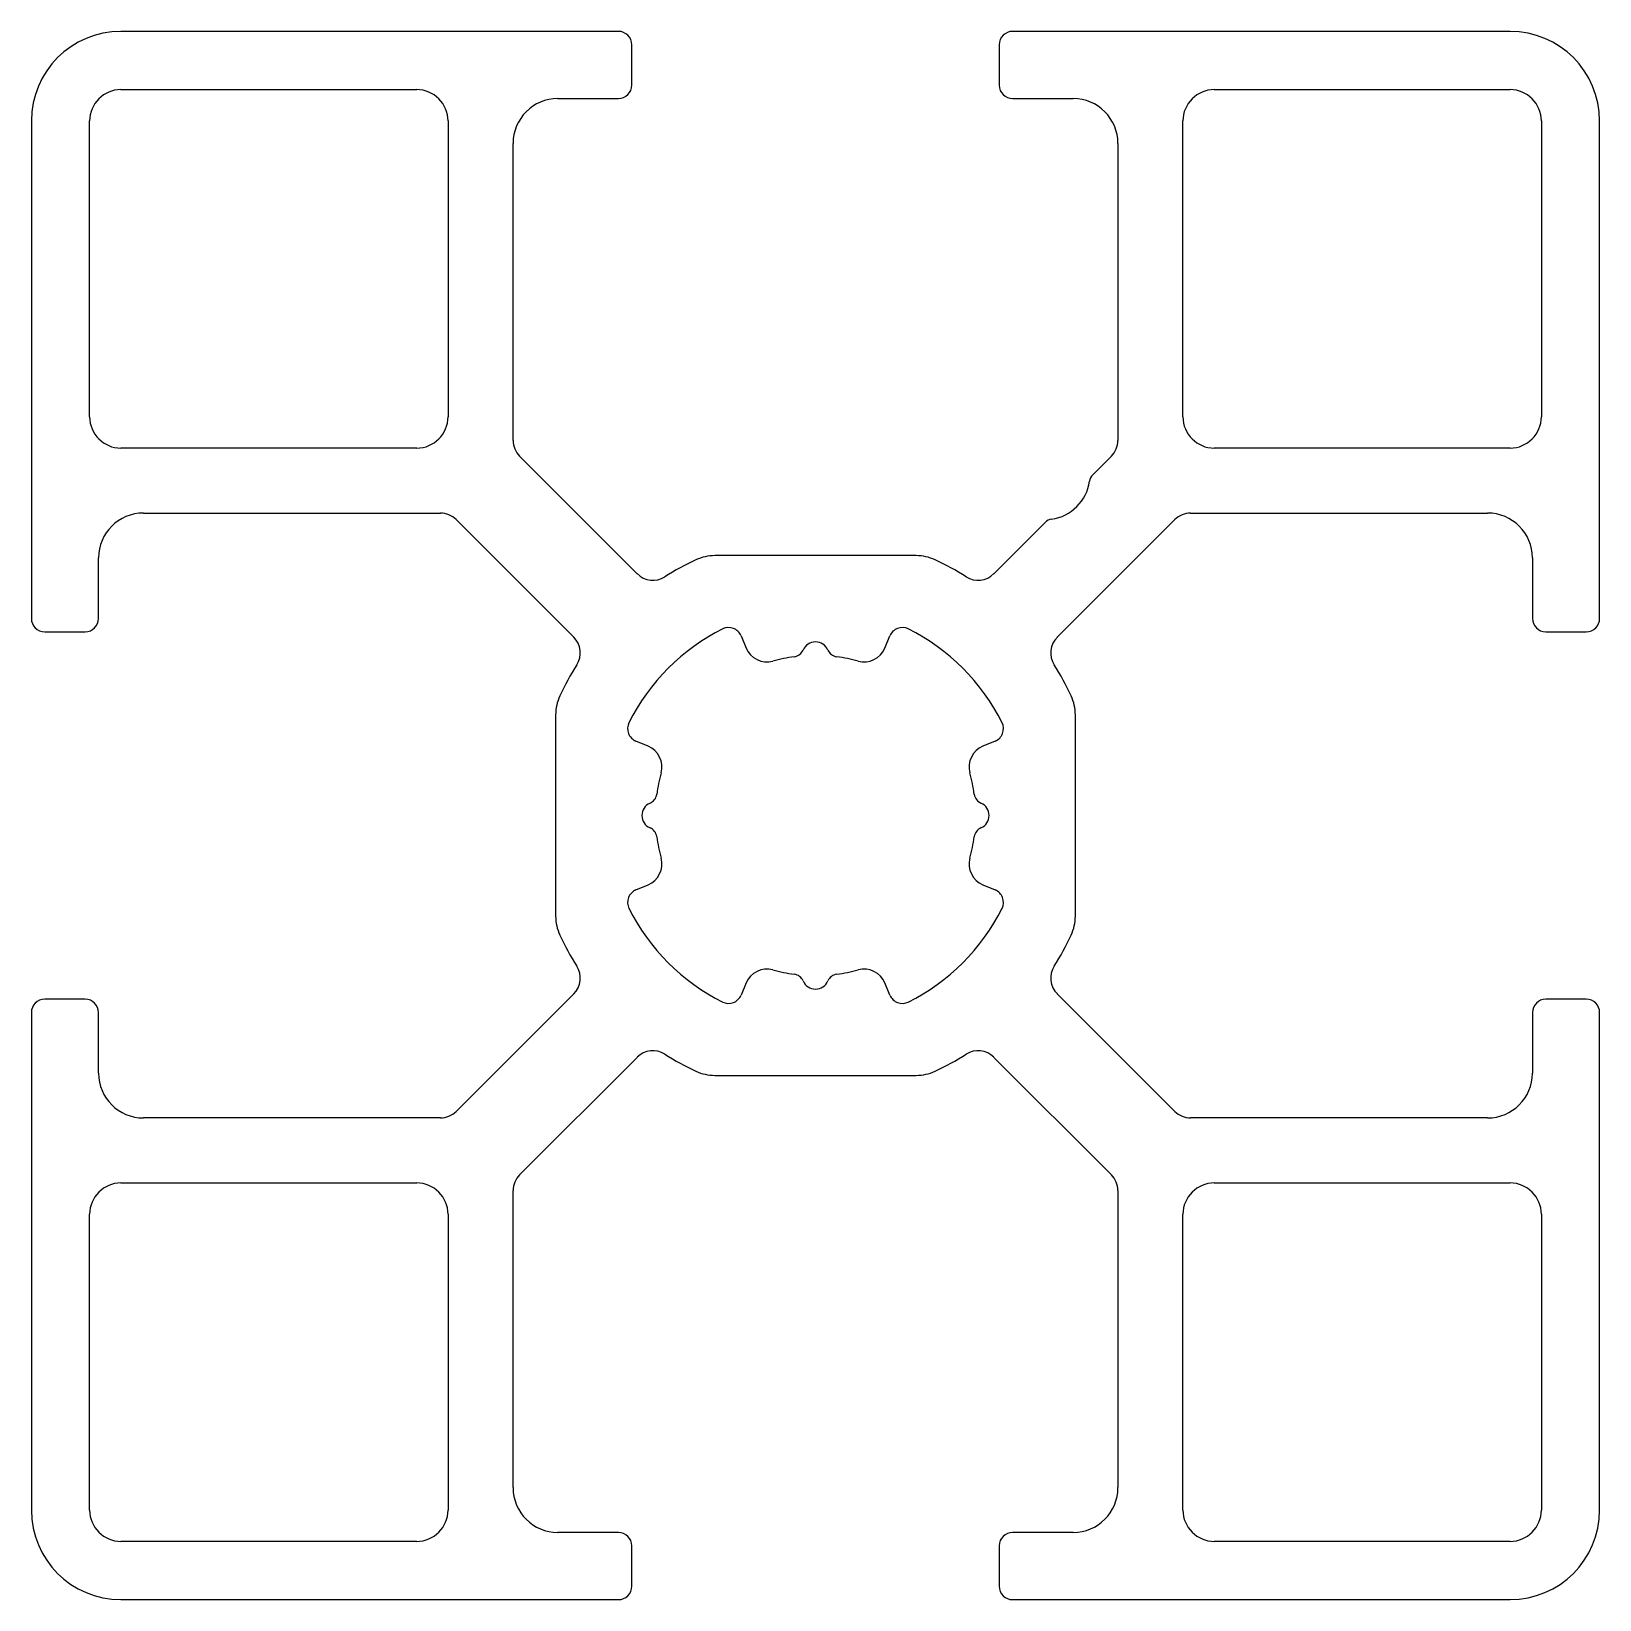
# Model space of a CAD drawing. Extents: x 2 to 37, y 2 to 37.
import ezdxf

# ---------------------------------------------------------------- set-up
doc = ezdxf.new("R2010")
doc.units = 0
doc.layers.get('0').update_dxf_attribs({"linetype": 'CONTINUOUS'})

msp = doc.modelspace()

# ---------------------------------------------------------------- linework, layer by layer
for p, q in [((15.14, 36.953), (4.04, 36.953)), ((35.04, 36.953), (23.94, 36.953)), ((15.44, 35.753), (15.44, 36.653)), ((23.64, 36.653), (23.64, 35.753)), ((4.04, 35.653), (10.64, 35.653)), ((13.79, 35.453), (15.14, 35.453)), ((23.94, 35.453), (25.29, 35.453)), ((28.44, 35.653), (35.04, 35.653)), ((2.04, 34.953), (2.04, 23.853)), ((3.34, 28.353), (3.34, 34.953)), ((11.34, 34.953), (11.34, 28.353)), ((27.74, 28.353), (27.74, 34.953)), ((35.74, 34.953), (35.74, 28.353)), ((37.04, 23.853), (37.04, 34.953)), ((12.79, 27.825), (12.79, 34.453)), ((26.29, 34.453), (26.29, 27.825)), ((10.64, 27.653), (4.04, 27.653)), ((35.04, 27.653), (28.44, 27.653)), ((15.557, 24.85), (12.937, 27.471)), ((26.144, 27.471), (25.727, 27.055)), ((4.54, 26.203), (11.169, 26.203)), ((11.522, 26.057), (14.143, 23.436)), ((24.667, 25.994), (23.523, 24.85)), ((24.937, 23.436), (27.558, 26.057)), ((27.911, 26.203), (34.54, 26.203)), ((3.54, 23.853), (3.54, 25.203)), ((21.787, 25.253), (17.293, 25.253)), ((35.54, 25.203), (35.54, 23.853)), ((2.34, 23.553), (3.24, 23.553)), ((17.879, 23.462), (17.992, 23.19)), ((21.088, 23.19), (21.201, 23.462)), ((35.84, 23.553), (36.74, 23.553)), ((13.74, 21.7), (13.74, 17.206)), ((25.34, 17.206), (25.34, 21.7)), ((15.804, 21.001), (15.531, 21.114)), ((23.549, 21.114), (23.276, 21.001)), ((15.531, 17.792), (15.804, 17.906)), ((23.276, 17.906), (23.549, 17.792)), ((14.143, 15.47), (11.522, 12.85)), ((17.992, 15.717), (17.879, 15.444)), ((21.201, 15.444), (21.088, 15.717)), ((27.558, 12.85), (24.937, 15.47)), ((2.04, 15.053), (2.04, 3.953)), ((3.24, 15.353), (2.34, 15.353)), ((3.54, 13.703), (3.54, 15.053)), ((35.54, 15.053), (35.54, 13.703)), ((36.74, 15.353), (35.84, 15.353)), ((37.04, 3.953), (37.04, 15.053)), ((12.937, 11.435), (15.557, 14.056)), ((23.523, 14.056), (26.144, 11.435)), ((17.293, 13.653), (21.787, 13.653)), ((11.169, 12.703), (4.54, 12.703)), ((34.54, 12.703), (27.911, 12.703)), ((4.04, 11.253), (10.64, 11.253)), ((28.44, 11.253), (35.04, 11.253)), ((12.79, 4.453), (12.79, 11.082)), ((26.29, 11.082), (26.29, 4.453)), ((3.34, 3.953), (3.34, 10.553)), ((11.34, 10.553), (11.34, 3.953)), ((27.74, 3.953), (27.74, 10.553)), ((35.74, 10.553), (35.74, 3.953)), ((10.64, 3.253), (4.04, 3.253)), ((15.14, 3.453), (13.79, 3.453)), ((15.44, 2.253), (15.44, 3.153)), ((23.64, 3.153), (23.64, 2.253)), ((25.29, 3.453), (23.94, 3.453)), ((35.04, 3.253), (28.44, 3.253)), ((4.04, 1.953), (15.14, 1.953)), ((23.94, 1.953), (35.04, 1.953))]:
    msp.add_line(p, q)
for centre, radius, start, end in [((4.04, 34.953), 2, 90, 180), ((15.14, 36.653), 0.3, 0, 90), ((23.94, 36.653), 0.3, 90, 180), ((35.04, 34.953), 2, 0, 90), ((15.14, 35.753), 0.3, 270, 360), ((23.94, 35.753), 0.3, 180, 270), ((4.04, 34.953), 0.7, 90, 180), ((10.64, 34.953), 0.7, 0, 90), ((13.79, 34.453), 1, 90, 180), ((25.29, 34.453), 1, 0, 90), ((28.44, 34.953), 0.7, 90, 180), ((35.04, 34.953), 0.7, 0, 90), ((4.04, 28.353), 0.7, 180, 270), ((10.64, 28.353), 0.7, 270, 360), ((28.44, 28.353), 0.7, 180, 270), ((35.04, 28.353), 0.7, 270, 360), ((13.29, 27.825), 0.5, 180, 225), ((25.79, 27.825), 0.5, 315, 0), ((25.904, 26.878), 0.25, 135, 171.8699), ((24.667, 27.055), 1, 278.1301, 351.8699), ((4.54, 25.203), 1, 90, 180), ((11.169, 25.703), 0.5, 45, 90), ((24.843, 25.817), 0.25, 98.1301, 135), ((27.911, 25.703), 0.5, 90, 135), ((34.54, 25.203), 1, 0, 90), ((17.293, 24.253), 1, 90, 115.0876), ((21.787, 24.253), 1, 64.9124, 90), ((15.911, 25.204), 0.5, 225, 302.2564), ((19.54, 19.453), 6.3, 115.0876, 122.2564), ((19.54, 19.453), 6.3, 57.7436, 64.9124), ((23.169, 25.204), 0.5, 237.7436, 315), ((2.34, 23.853), 0.3, 180, 270), ((3.24, 23.853), 0.3, 270, 0), ((35.84, 23.853), 0.3, 180, 270), ((36.74, 23.853), 0.3, 270, 0), ((19.54, 19.453), 4.65, 116.4546, 153.5454), ((17.602, 23.348), 0.3, 22.5, 116.4546), ((21.478, 23.348), 0.3, 63.5454, 157.5), ((19.54, 19.453), 4.65, 26.4546, 63.5454), ((13.79, 23.082), 0.5, 327.7436, 45), ((18.454, 23.381), 0.5, 202.5, 285.4521), ((19.034, 23.245), 0.25, 277.5961, 336.8266), ((19.54, 23.028), 0.3, 23.1734, 156.8266), ((20.046, 23.245), 0.25, 203.1734, 262.4039), ((20.626, 23.381), 0.5, 254.5479, 337.5), ((25.291, 23.082), 0.5, 135, 212.2564), ((19.54, 19.453), 6.3, 147.7436, 154.9124), ((19.54, 19.453), 3.575, 97.5961, 105.4521), ((19.54, 19.453), 3.575, 74.5479, 82.4039), ((19.54, 19.453), 6.3, 25.0876, 32.2564), ((14.74, 21.7), 1, 154.9124, 180), ((24.34, 21.7), 1, 0, 25.0876), ((15.646, 21.391), 0.3, 153.5454, 247.5), ((23.435, 21.391), 0.3, 292.5, 26.4546), ((15.612, 20.539), 0.5, 344.5479, 67.5), ((23.468, 20.539), 0.5, 112.5, 195.4521), ((19.54, 19.453), 3.575, 164.5479, 172.4039), ((19.54, 19.453), 3.575, 7.5961, 15.4521), ((15.965, 19.453), 0.3, 113.1734, 246.8266), ((15.749, 19.959), 0.25, 293.1734, 352.4039), ((23.332, 19.959), 0.25, 187.5961, 246.8266), ((23.115, 19.453), 0.3, 293.1734, 66.8266), ((15.749, 18.948), 0.25, 7.5961, 66.8266), ((19.54, 19.453), 3.575, 187.5961, 195.4521), ((19.54, 19.453), 3.575, 344.5479, 352.4039), ((23.332, 18.948), 0.25, 113.1734, 172.4039), ((15.612, 18.367), 0.5, 292.5, 15.4521), ((23.468, 18.367), 0.5, 164.5479, 247.5), ((15.646, 17.515), 0.3, 112.5, 206.4546), ((23.435, 17.515), 0.3, 333.5454, 67.5), ((14.74, 17.206), 1, 180, 205.0876), ((19.54, 19.453), 4.65, 206.4546, 243.5454), ((19.54, 19.453), 4.65, 296.4546, 333.5454), ((24.34, 17.206), 1, 334.9124, 360), ((19.54, 19.453), 6.3, 205.0876, 212.2564), ((19.54, 19.453), 6.3, 327.7436, 334.9124), ((13.79, 15.824), 0.5, 315, 32.2564), ((18.454, 15.525), 0.5, 74.5479, 157.5), ((19.54, 19.453), 3.575, 254.5479, 262.4039), ((19.034, 15.662), 0.25, 23.1734, 82.4039), ((19.54, 15.878), 0.3, 203.1734, 336.8266), ((20.046, 15.662), 0.25, 97.5961, 156.8266), ((19.54, 19.453), 3.575, 277.5961, 285.4521), ((20.626, 15.525), 0.5, 22.5, 105.4521), ((25.291, 15.824), 0.5, 147.7436, 225), ((17.602, 15.559), 0.3, 243.5454, 337.5), ((21.478, 15.559), 0.3, 202.5, 296.4546), ((2.34, 15.053), 0.3, 90, 180), ((3.24, 15.053), 0.3, 0, 90), ((35.84, 15.053), 0.3, 90, 180), ((36.74, 15.053), 0.3, 0, 90), ((15.911, 13.703), 0.5, 57.7436, 135), ((19.54, 19.453), 6.3, 237.7436, 244.9124), ((19.54, 19.453), 6.3, 295.0876, 302.2564), ((23.169, 13.703), 0.5, 45, 122.2564), ((4.54, 13.703), 1, 180, 270), ((17.293, 14.653), 1, 244.9124, 270), ((21.787, 14.653), 1, 270, 295.0876), ((34.54, 13.703), 1, 270, 0), ((11.169, 13.203), 0.5, 270, 315), ((27.911, 13.203), 0.5, 225, 270), ((4.04, 10.553), 0.7, 90, 180), ((10.64, 10.553), 0.7, 0, 90), ((13.29, 11.082), 0.5, 135, 180), ((25.79, 11.082), 0.5, 0, 45), ((28.44, 10.553), 0.7, 90, 180), ((35.04, 10.553), 0.7, 0, 90), ((13.79, 4.453), 1, 180, 270), ((25.29, 4.453), 1, 270, 0), ((4.04, 3.953), 2, 180, 270), ((4.04, 3.953), 0.7, 180, 270), ((10.64, 3.953), 0.7, 270, 360), ((28.44, 3.953), 0.7, 180, 270), ((35.04, 3.953), 0.7, 270, 0), ((35.04, 3.953), 2, 270, 360), ((15.14, 3.153), 0.3, 0, 90), ((23.94, 3.153), 0.3, 90, 180), ((15.14, 2.253), 0.3, 270, 0), ((23.94, 2.253), 0.3, 180, 270)]:
    msp.add_arc(centre, radius, start, end)

doc.saveas('drawing.dxf')
